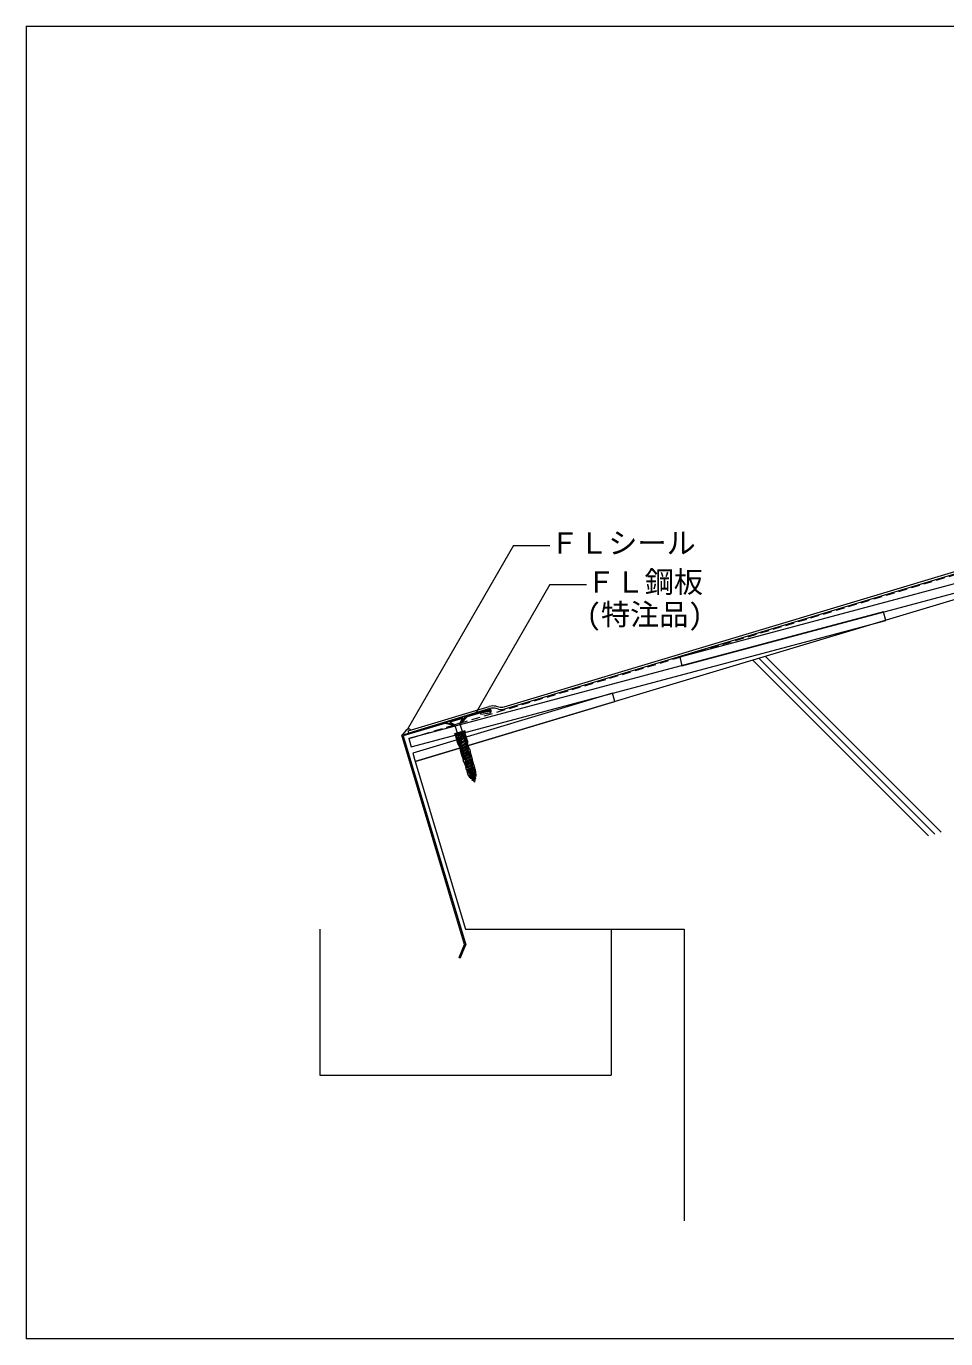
# Model space of a CAD drawing. Units: millimetres on the paper, with parts at other scales. Extents: x -135 to 135, y -94 to 92.
# Drawn here: x -135 to -8.8, y -88 to 92 of the extents above; entities that cross this region are included whole.
import ezdxf
from ezdxf.enums import TextEntityAlignment as Align

# ---------------------------------------------------------------- set-up
doc = ezdxf.new("R2010")
doc.units = ezdxf.units.MM
doc.linetypes.add('DASHED1', pattern=[1.8, 1.2, -0.6])
for name, color, linetype, lineweight in [('1-2_ハッチング', 4, 'Continuous', 9), ('1-4_リベットルーフ', 6, 'Continuous', 18), ('1-5_ＦＬ鋼板・ディスク', 5, 'Continuous', 18), ('1-6_アンカー類', 4, 'Continuous', 9), ('1-A_元図・躯体', 7, 'Continuous', 18), ('1-B_その他', 3, 'Continuous', 18), ('E-E', 7, 'Continuous', 18), ('F-F', 7, 'Continuous', 18)]:
    doc.layers.add(name, color=color, linetype=linetype, lineweight=lineweight)
doc.styles.add('ＭＳ ゴシック', font='')
doc.styles.get('ＭＳ ゴシック').set_extended_font_data('MS Gothic')

msp = doc.modelspace()

# ---------------------------------------------------------------- linework, layer by layer
at = {"layer": '1-2_ハッチング'}
msp.add_line((-82.853, -4.548), (-83.335, -5.099), dxfattribs=at)
for centre, start, end in [((-83.669, -4.879), 303.10604, 326.60375), ((-82.527, -4.78), 38.72356, 144.38426)]:
    msp.add_arc(centre, 0.4, start, end, dxfattribs=at)
at = {"layer": '1-4_リベットルーフ', "linetype": 'DASHED1'}
msp.add_line((-82.486, -5.682), (93.496, 47.114), dxfattribs=at)
at = {"layer": '1-4_リベットルーフ'}
for p, q in [((-69.425, -1.345), (93.381, 47.497)), ((-69.339, -1.632), (93.467, 47.209)), ((-70.197, -1.649), (-70.504, -1.57)), ((-70.49, -1.265), (-70.122, -1.359))]:
    msp.add_line(p, q, dxfattribs=at)
msp.add_lwpolyline([(-71.362, -1.587), (-82.492, -4.927), (-82.579, -4.639), (-71.448, -1.3)], dxfattribs=at)
for centre, radius, start, end in [((-70.902, -3.12), 1.9, 77.47085, 106.69924), ((-70.902, -3.12), 1.6, 75.57058, 106.69924), ((-69.798, -0.1), 1.6, 255.57058, 286.69924), ((-69.798, -0.1), 1.3, 255.57058, 286.69924)]:
    msp.add_arc(centre, radius, start, end, dxfattribs=at)
at = {"layer": '1-5_ＦＬ鋼板・ディスク'}
for p, q in [((-83.45, -5.214), (-71.521, -1.635)), ((-77.569, -3.45), (-76.496, -3.703)), ((-74.543, -2.542), (-75.299, -3.344)), ((-71.403, -1.996), (-72.646, -2.208)), ((-83.264, -5.315), (-74.671, -33.958)), ((-76.496, -3.703), (-76.447, -3.869)), ((-75.462, -35.795), (-74.671, -33.958)), ((-74.83, -33.949), (-74.844, -33.903))]:
    msp.add_line(p, q, dxfattribs=at)
for points in [[(-75.299, -3.344), (-75.249, -3.51), (-74.461, -2.674), (-71.477, -1.779)], [(-72.646, -2.208), (-72.621, -2.356), (-71.364, -2.142)], [(-75.462, -35.795), (-75.599, -35.735), (-74.83, -33.949), (-83.45, -5.214)], [(-76.447, -3.869), (-77.565, -3.605), (-83.264, -5.315)]]:
    msp.add_lwpolyline(points, dxfattribs=at)
for radius, start in [(0.265, 286.69924), (0.115, 291.02686)]:
    msp.add_arc((-71.444, -1.889), radius, start, 106.69924, dxfattribs=at)
at = {"layer": '1-6_アンカー類'}
for p, q in [((-75.181, -2.78), (-76.905, -3.298)), ((-76.905, -3.298), (-76.862, -3.439)), ((-76.273, -3.757), (-76.862, -3.439)), ((-75.495, -3.585), (-76.2, -3.796)), ((-75.456, -3.512), (-75.138, -2.922)), ((-74.799, -4.629), (-76.207, -5.051)), ((-76.181, -5.137), (-76.207, -5.051)), ((-74.773, -4.715), (-76.181, -5.137)), ((-75.982, -5.255), (-76.181, -5.137)), ((-76.176, -3.875), (-75.821, -5.06)), ((-75.962, -5.249), (-76.049, -5.379)), ((-75.75, -6.376), (-76.049, -5.379)), ((-74.874, -4.923), (-75.982, -5.255)), ((-75.922, -5.383), (-75.962, -5.249)), ((-74.834, -5.057), (-75.941, -5.389)), ((-75.528, -6.768), (-75.941, -5.389)), ((-74.771, -5.268), (-75.878, -5.6)), ((-75.229, -4.883), (-75.85, -5.301)), ((-75.774, -5.047), (-75.723, -5.216)), ((-75.059, -5.206), (-75.74, -5.665)), ((-74.9, -5.227), (-75.74, -5.665)), ((-75.692, -5.323), (-75.614, -5.58)), ((-75.436, -5.237), (-75.476, -5.103)), ((-75.436, -5.237), (-75.399, -5.185)), ((-75.34, -5.209), (-75.399, -5.185)), ((-75.34, -5.209), (-75.38, -5.074)), ((-75.136, -4.949), (-75.059, -5.206)), ((-75.009, -4.863), (-75.116, -4.849)), ((-75.037, -5.453), (-75.066, -5.356)), ((-74.9, -5.227), (-75.059, -5.206)), ((-75.027, -5.312), (-74.95, -5.57)), ((-74.979, -5.436), (-75.008, -5.339)), ((-74.591, -6.487), (-74.941, -5.319)), ((-74.75, -4.99), (-74.893, -4.928)), ((-74.853, -5.063), (-74.893, -4.928)), ((-74.874, -4.923), (-74.773, -4.715)), ((-74.42, -6.436), (-74.834, -5.057)), ((-74.773, -4.715), (-74.799, -4.629)), ((-74.451, -5.986), (-74.75, -4.99)), ((-75.667, -5.683), (-75.838, -5.734)), ((-75.633, -5.777), (-75.809, -5.83)), ((-75.61, -5.874), (-75.78, -5.925)), ((-75.581, -5.97), (-75.752, -6.021)), ((-75.545, -6.711), (-75.75, -6.376)), ((-75.552, -6.066), (-75.723, -6.117)), ((-75.357, -6.717), (-75.708, -5.549)), ((-75.524, -6.162), (-75.694, -6.213)), ((-75.495, -6.257), (-75.665, -6.309)), ((-74.949, -5.569), (-75.631, -6.029)), ((-74.79, -5.59), (-75.631, -6.029)), ((-75.461, -6.372), (-75.631, -6.423)), ((-75.582, -5.686), (-75.505, -5.944)), ((-75.357, -6.717), (-75.528, -6.768)), ((-74.841, -5.934), (-75.522, -6.393)), ((-74.682, -5.955), (-75.522, -6.393)), ((-75.347, -6.756), (-75.518, -6.807)), ((-75.342, -7.506), (-75.497, -6.759)), ((-75.317, -6.872), (-75.493, -6.925)), ((-75.473, -6.05), (-75.396, -6.308)), ((-75.287, -6.988), (-75.469, -7.043)), ((-75.256, -7.105), (-75.445, -7.161)), ((-75.376, -6.41), (-75.428, -6.236)), ((-74.731, -6.298), (-75.413, -6.758)), ((-74.572, -6.319), (-75.413, -6.758)), ((-75.377, -5.993), (-75.076, -5.64)), ((-75.319, -6.392), (-75.376, -6.41)), ((-75.319, -6.392), (-75.371, -6.219)), ((-75.364, -6.414), (-75.286, -6.673)), ((-75.166, -7.453), (-75.357, -6.717)), ((-75.29, -6.488), (-75.347, -6.505)), ((-75.295, -6.679), (-75.347, -6.505)), ((-75.331, -6.032), (-75.031, -5.679)), ((-74.621, -6.662), (-75.303, -7.121)), ((-74.463, -6.683), (-75.303, -7.121)), ((-75.238, -6.662), (-75.29, -6.488)), ((-75.255, -6.779), (-75.177, -7.037)), ((-74.513, -7.026), (-75.194, -7.486)), ((-74.354, -7.047), (-75.194, -7.486)), ((-75.145, -7.143), (-75.068, -7.401)), ((-75.119, -6.854), (-74.673, -6.983)), ((-75.102, -6.796), (-74.657, -6.925)), ((-74.79, -5.59), (-74.949, -5.569)), ((-74.918, -5.676), (-74.841, -5.934)), ((-74.731, -5.402), (-74.901, -5.453)), ((-74.702, -5.497), (-74.872, -5.549)), ((-74.673, -5.593), (-74.844, -5.644)), ((-74.682, -5.955), (-74.841, -5.934)), ((-74.644, -5.689), (-74.815, -5.74)), ((-74.809, -6.04), (-74.731, -6.298)), ((-74.616, -5.785), (-74.786, -5.836)), ((-74.587, -5.881), (-74.757, -5.932)), ((-74.572, -6.319), (-74.731, -6.298)), ((-74.558, -5.976), (-74.729, -6.027)), ((-74.699, -6.405), (-74.622, -6.662)), ((-74.524, -6.091), (-74.694, -6.142)), ((-74.463, -6.683), (-74.621, -6.662)), ((-74.42, -6.436), (-74.591, -6.487)), ((-74.345, -7.208), (-74.591, -6.487)), ((-74.59, -6.769), (-74.513, -7.026)), ((-74.407, -6.474), (-74.579, -6.525)), ((-74.362, -6.586), (-74.539, -6.639)), ((-74.405, -7.56), (-74.537, -7.117)), ((-74.354, -7.047), (-74.513, -7.026)), ((-74.318, -6.698), (-74.5, -6.752)), ((-74.481, -7.133), (-74.404, -7.391)), ((-74.347, -7.543), (-74.48, -7.1)), ((-74.273, -6.81), (-74.462, -6.866)), ((-74.451, -5.986), (-74.438, -6.379)), ((-74.169, -7.154), (-74.451, -6.445)), ((-74.229, -6.921), (-74.423, -6.98)), ((-74.184, -7.033), (-74.384, -7.093)), ((-74.138, -7.145), (-74.345, -7.207)), ((-74.04, -7.47), (-74.138, -7.145)), ((-75.226, -7.221), (-75.42, -7.279)), ((-75.196, -7.337), (-75.396, -7.397)), ((-75.166, -7.453), (-75.373, -7.515)), ((-75.276, -7.841), (-75.373, -7.515)), ((-75.07, -7.779), (-75.276, -7.841)), ((-75.045, -7.855), (-75.249, -7.917)), ((-74.996, -8.592), (-75.245, -7.832)), ((-75.007, -7.969), (-75.212, -8.031)), ((-74.97, -8.084), (-75.174, -8.145)), ((-75.07, -7.779), (-75.166, -7.452)), ((-74.933, -8.198), (-75.137, -8.259)), ((-74.895, -8.312), (-75.1, -8.373)), ((-74.404, -7.391), (-75.085, -7.85)), ((-74.245, -7.412), (-75.085, -7.85)), ((-74.821, -8.54), (-75.07, -7.779)), ((-74.858, -8.426), (-75.062, -8.487)), ((-75.036, -7.507), (-74.959, -7.765)), ((-74.821, -8.54), (-75.027, -8.602)), ((-74.294, -7.755), (-74.976, -8.215)), ((-74.135, -7.776), (-74.976, -8.215)), ((-74.927, -7.871), (-74.849, -8.13)), ((-74.703, -8.922), (-74.9, -8.981)), ((-74.639, -9.634), (-74.891, -8.916)), ((-74.185, -8.119), (-74.866, -8.579)), ((-74.026, -8.14), (-74.866, -8.579)), ((-74.817, -8.236), (-74.74, -8.494)), ((-74.663, -8.786), (-74.796, -8.344)), ((-74.076, -8.483), (-74.757, -8.943)), ((-73.917, -8.504), (-74.757, -8.943)), ((-74.745, -8.1), (-74.444, -7.747)), ((-74.606, -8.769), (-74.739, -8.326)), ((-74.471, -9.583), (-74.723, -8.866)), ((-74.708, -8.6), (-74.631, -8.858)), ((-74.699, -8.139), (-74.398, -7.786)), ((-73.966, -8.847), (-74.647, -9.306)), ((-73.807, -8.868), (-74.647, -9.306)), ((-74.599, -8.964), (-74.522, -9.222)), ((-74.487, -8.961), (-74.087, -9.077)), ((-74.47, -8.903), (-74.07, -9.019)), ((-74.245, -7.412), (-74.404, -7.391)), ((-74.372, -7.497), (-74.294, -7.755)), ((-74.246, -7.532), (-74.345, -7.208)), ((-74.135, -7.776), (-74.294, -7.755)), ((-74.262, -7.862), (-74.185, -8.119)), ((-74.04, -7.47), (-74.246, -7.532)), ((-74.035, -8.304), (-74.246, -7.532)), ((-74.021, -7.548), (-74.225, -7.609)), ((-73.989, -7.664), (-74.193, -7.725)), ((-74.026, -8.14), (-74.185, -8.119)), ((-73.957, -7.78), (-74.162, -7.841)), ((-74.153, -8.226), (-74.076, -8.483)), ((-73.926, -7.896), (-74.13, -7.957)), ((-73.894, -8.011), (-74.095, -8.072)), ((-73.917, -8.504), (-74.076, -8.483)), ((-73.86, -8.252), (-74.071, -7.48)), ((-73.863, -8.127), (-74.067, -8.188)), ((-74.044, -8.59), (-73.967, -8.847)), ((-73.829, -8.242), (-74.035, -8.304)), ((-73.807, -8.868), (-73.966, -8.847)), ((-73.739, -8.57), (-73.938, -8.63)), ((-73.753, -9.368), (-73.938, -8.63)), ((-73.935, -8.954), (-73.857, -9.211)), ((-73.726, -8.629), (-73.925, -8.689)), ((-73.699, -8.725), (-73.899, -8.785)), ((-73.668, -8.841), (-73.873, -8.903)), ((-73.636, -8.957), (-73.843, -9.019)), ((-73.739, -8.57), (-73.829, -8.242)), ((-73.585, -9.318), (-73.787, -8.585)), ((-74.67, -9.017), (-74.87, -9.077)), ((-74.627, -9.129), (-74.833, -9.191)), ((-74.588, -9.243), (-74.796, -9.305)), ((-74.549, -9.356), (-74.76, -9.419)), ((-74.51, -9.47), (-74.723, -9.534)), ((-74.471, -9.583), (-74.687, -9.648)), ((-74.583, -9.993), (-74.687, -9.648)), ((-74.368, -9.928), (-74.583, -9.993)), ((-73.857, -9.211), (-74.539, -9.671)), ((-73.699, -9.232), (-74.539, -9.671)), ((-74.336, -10.034), (-74.537, -10.094)), ((-74.386, -10.477), (-74.535, -9.979)), ((-74.307, -10.129), (-74.508, -10.19)), ((-74.49, -9.327), (-74.413, -9.585)), ((-74.279, -10.225), (-74.48, -10.285)), ((-74.25, -10.321), (-74.451, -10.381)), ((-74.218, -10.426), (-74.434, -10.491)), ((-74.066, -11.091), (-74.434, -10.491)), ((-73.748, -9.575), (-74.43, -10.035)), ((-73.589, -9.596), (-74.43, -10.035)), ((-74.381, -9.692), (-74.303, -9.949)), ((-74.218, -10.426), (-74.368, -9.928)), ((-73.639, -9.939), (-74.32, -10.399)), ((-73.48, -9.96), (-74.32, -10.399)), ((-74.272, -10.056), (-74.194, -10.313)), ((-74.244, -10.079), (-74.234, -10.114)), ((-73.853, -10.338), (-74.229, -10.068)), ((-73.53, -10.303), (-74.211, -10.762)), ((-73.371, -10.324), (-74.211, -10.762)), ((-73.825, -10.433), (-74.196, -10.166)), ((-74.162, -10.42), (-74.085, -10.677)), ((-74.112, -10.519), (-74.102, -10.554)), ((-73.721, -10.778), (-74.097, -10.508)), ((-73.692, -10.874), (-74.064, -10.607)), ((-73.423, -10.668), (-74.059, -11.103)), ((-73.803, -9.703), (-73.951, -9.211)), ((-73.922, -10.212), (-73.932, -10.179)), ((-73.865, -10.195), (-73.922, -10.212)), ((-73.746, -9.686), (-73.894, -9.194)), ((-73.881, -9.936), (-73.843, -9.891)), ((-73.865, -10.195), (-73.875, -10.162)), ((-73.699, -9.232), (-73.857, -9.211)), ((-73.853, -10.338), (-73.688, -9.905)), ((-73.835, -9.974), (-73.797, -9.93)), ((-73.826, -9.318), (-73.748, -9.575)), ((-73.825, -10.433), (-73.661, -10.006)), ((-73.604, -9.073), (-73.813, -9.135)), ((-73.572, -9.188), (-73.783, -9.252)), ((-73.537, -9.303), (-73.753, -9.368)), ((-73.589, -9.596), (-73.748, -9.575)), ((-73.721, -10.778), (-73.556, -10.346)), ((-73.716, -9.682), (-73.639, -9.939)), ((-73.692, -10.874), (-73.529, -10.446)), ((-73.67, -9.906), (-73.659, -9.941)), ((-73.434, -9.648), (-73.649, -9.713)), ((-73.5, -10.211), (-73.649, -9.713)), ((-73.48, -9.96), (-73.639, -9.939)), ((-73.417, -9.758), (-73.618, -9.818)), ((-73.607, -10.046), (-73.53, -10.303)), ((-73.388, -9.854), (-73.589, -9.914)), ((-73.359, -9.949), (-73.56, -10.01)), ((-73.434, -9.648), (-73.537, -9.303)), ((-73.537, -10.347), (-73.527, -10.382)), ((-73.33, -10.045), (-73.531, -10.105)), ((-73.371, -10.324), (-73.53, -10.303)), ((-73.284, -10.146), (-73.5, -10.211)), ((-73.498, -10.41), (-73.442, -10.596)), ((-73.332, -10.16), (-73.482, -9.662)), ((-73.265, -10.689), (-73.423, -10.668)), ((-73.261, -10.849), (-73.284, -10.146)), ((-73.261, -10.849), (-74.066, -11.091)), ((-73.283, -11.092), (-73.832, -11.379))]:
    msp.add_line(p, q, dxfattribs=at)
for points in [[(-75.181, -2.78), (-75.138, -2.922), (-76.862, -3.439)], [(-75.471, -3.664), (-75.116, -4.849), (-75.821, -5.06)], [(-75.74, -5.665), (-75.582, -5.686), (-74.9, -5.227)], [(-75.38, -5.074), (-75.399, -5.185), (-75.476, -5.103)], [(-75.631, -6.029), (-75.472, -6.05), (-74.79, -5.59)], [(-75.522, -6.393), (-75.364, -6.414), (-74.682, -5.955)], [(-75.413, -6.758), (-75.255, -6.779), (-74.572, -6.319)], [(-75.303, -7.121), (-75.145, -7.142), (-74.463, -6.683)], [(-75.194, -7.486), (-75.036, -7.507), (-74.354, -7.047)], [(-75.085, -7.85), (-74.927, -7.871), (-74.245, -7.412)], [(-74.723, -8.866), (-74.922, -8.925), (-75.027, -8.602)], [(-74.976, -8.215), (-74.817, -8.236), (-74.135, -7.776)], [(-74.866, -8.579), (-74.708, -8.6), (-74.026, -8.14)], [(-74.757, -8.943), (-74.599, -8.964), (-73.917, -8.504)], [(-74.647, -9.306), (-74.489, -9.327), (-73.807, -8.868)], [(-74.539, -9.671), (-74.381, -9.692), (-73.699, -9.232)], [(-74.43, -10.035), (-74.272, -10.056), (-73.589, -9.596)], [(-74.32, -10.399), (-74.162, -10.42), (-73.48, -9.96)], [(-74.211, -10.762), (-74.053, -10.784), (-73.371, -10.324)], [(-73.373, -11.051), (-73.832, -11.379), (-73.703, -11.416)], [(-73.703, -11.416), (-73.283, -11.092), (-73.373, -11.051)]]:
    msp.add_lwpolyline(points, dxfattribs=at)
for points in [[(-75.009, -4.863), (-75.85, -5.301), (-75.692, -5.323)], [(-73.902, -11.124), (-73.265, -10.689), (-74.059, -11.103)]]:
    msp.add_lwpolyline(points, close=True, dxfattribs=at)
for centre, radius, start, end in [((-75.28, -3.607), 0.2, 151.69924, 196.69924), ((-76.368, -3.933), 0.2, 16.69924, 61.69924), ((-75.179, -6.162), 0.26, 139.55764, 196.69924), ((-75.179, -6.162), 0.2, 139.55764, 196.69924), ((-75.046, -6.604), 0.26, 196.69924, 253.84085), ((-75.046, -6.604), 0.2, 196.69924, 253.84085), ((-75.228, -5.51), 0.2, 319.55764, 16.69924), ((-75.228, -5.51), 0.26, 319.55764, 16.69924), ((-74.729, -7.175), 0.2, 16.69924, 73.84085), ((-74.729, -7.175), 0.26, 16.69924, 73.84085), ((-74.547, -8.269), 0.26, 139.55764, 196.69924), ((-74.547, -8.269), 0.2, 139.55764, 196.69924), ((-74.414, -8.711), 0.26, 196.69924, 253.84085), ((-74.414, -8.711), 0.2, 196.69924, 253.84085), ((-74.596, -7.617), 0.2, 319.55764, 16.69924), ((-74.596, -7.617), 0.26, 319.55764, 16.69924), ((-74.235, -10.076), 0.01, 54.26784, 196.69924), ((-74.138, -10.085), 0.1, 196.69924, 234.26784), ((-74.102, -10.516), 0.01, 54.26784, 196.69924), ((-74.006, -10.525), 0.1, 196.69924, 234.26784), ((-74.143, -9.269), 0.2, 16.69924, 73.84085), ((-74.143, -9.269), 0.26, 16.69924, 73.84085), ((-72.267, -10.208), 1.877, 197.85184, 206.00172), ((-73.683, -10.104), 0.26, 139.55764, 196.69924), ((-73.683, -10.104), 0.2, 139.55764, 196.69924), ((-73.995, -9.761), 0.2, 319.55764, 16.69924), ((-73.995, -9.761), 0.26, 319.55764, 16.69924), ((-73.679, -9.909), 0.01, 16.69924, 159.13065), ((-73.755, -9.97), 0.1, 339.13065, 16.69924), ((-73.547, -10.35), 0.01, 16.69924, 159.13065), ((-73.623, -10.41), 0.1, 339.13065, 16.69924), ((-75.249, -11.103), 1.877, 13.40356, 15.68039), ((-75.249, -11.103), 1.877, 1.59981, 9.86386), ((-72.267, -10.208), 1.877, 209.25685, 216.8325), ((-72.267, -10.208), 1.877, 220.05136, 230.64978), ((-75.249, -11.103), 1.877, 342.74871, 358.21017)]:
    msp.add_arc(centre, radius, start, end, dxfattribs=at)
at = {"layer": '1-A_元図・躯体'}
for p, q in [((-9.448, -18.519), (-33.541, 5.574)), ((-11.189, -19.041), (-35.282, 5.052)), ((-10.319, -18.78), (-34.412, 5.313))]:
    msp.add_line(p, q, dxfattribs=at)
msp.add_lwpolyline([(94.44, 43.968), (-81.609, -8.846), (-74.713, -31.834), (-44.713, -31.834), (-44.713, -71.834)], dxfattribs=at)
at = {"layer": '1-B_その他'}
for p, q in [((-94.713, -31.834), (-94.713, -51.834)), ((-54.713, -31.834), (-54.713, -51.834)), ((-94.713, -51.834), (-54.713, -51.834))]:
    msp.add_line(p, q, dxfattribs=at)
for points in [[(-45.013, 4.308), (20.112, 21.67), (19.803, 22.829), (-45.322, 5.467)], [(-82.177, -6.841), (-17.051, 10.521), (-17.361, 11.68), (-82.486, -5.682)], [(-54.56, 0.521), (-81.954, -7.697), (-81.609, -8.846), (-54.215, -0.628)]]:
    msp.add_lwpolyline(points, close=True, dxfattribs=at)
at = {"layer": 'E-E'}
for p, q in [((-68.127, 20.788), (-82.675, -4.409)), ((-68.127, 20.788), (-63.127, 20.788)), ((-63.122, 15.44), (-73.396, -2.354)), ((-63.122, 15.44), (-58.122, 15.44))]:
    msp.add_line(p, q, dxfattribs=at)
at = {"layer": 'F-F'}
msp.add_line((-135, 92), (-135, -88), dxfattribs=at)
msp.add_lwpolyline([(-135, 92), (135, 92), (135, -88), (-135, -88)], dxfattribs=at)

# ---------------------------------------------------------------- texts
at = {"layer": 'E-E', "style": 'ＭＳ ゴシック'}
for s, p in [('ＦＬシール', (-63.127, 18.788)), ('ＦＬ鋼板', (-58.122, 13.44)), ('(特注品)', (-58.122, 8.989))]:
    msp.add_text(s, height=2.933, dxfattribs=at).set_placement(p, align=Align.BOTTOM_LEFT)

doc.saveas('drawing.dxf')
